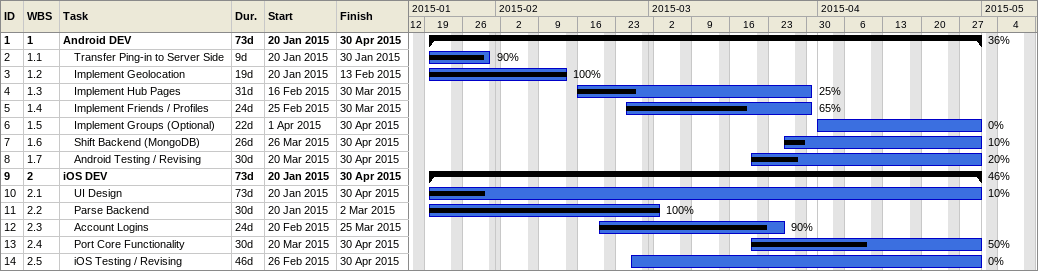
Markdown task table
| ID | WBS | Task | Duration | Start | Finish | % complete |
|---|---|---|---|---|---|---|
| 1 | 1 | **Android DEV** | 73d | 2015-01-20 | 2015-04-30 | 36 |
| 2 | 1.1 | Transfer Ping-in to Server Side | 9d | 2015-01-20 | 2015-01-30 | 90 |
| 3 | 1.2 | Implement Geolocation | 19d | 2015-01-20 | 2015-02-13 | 100 |
| 4 | 1.3 | Implement Hub Pages | 31d | 2015-02-16 | 2015-03-30 | 25 |
| 5 | 1.4 | Implement Friends / Profiles | 24d | 2015-02-25 | 2015-03-30 | 65 |
| 6 | 1.5 | Implement Groups (Optional) | 22d | 2015-04-01 | 2015-04-30 | 0 |
| 7 | 1.6 | Shift Backend (MongoDB) | 26d | 2015-03-26 | 2015-04-30 | 10 |
| 8 | 1.7 | Android Testing / Revising | 30d | 2015-03-20 | 2015-04-30 | 20 |
| 9 | 2 | **iOS DEV** | 73d | 2015-01-20 | 2015-04-30 | 46 |
| 10 | 2.1 | UI Design | 73d | 2015-01-20 | 2015-04-30 | 10 |
| 11 | 2.2 | Parse Backend | 30d | 2015-01-20 | 2015-03-02 | 100 |
| 12 | 2.3 | Account Logins | 24d | 2015-02-20 | 2015-03-25 | 90 |
| 13 | 2.4 | Port Core Functionality | 30d | 2015-03-20 | 2015-04-30 | 50 |
| 14 | 2.5 | iOS Testing / Revising | 46d | 2015-02-26 | 2015-04-30 | 0 |
